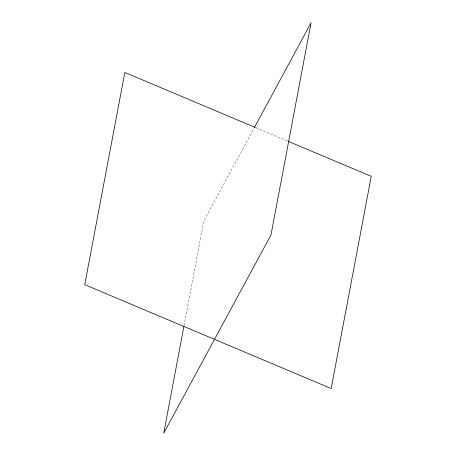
<?xml version="1.0" encoding="UTF-8"?>
<svg xmlns="http://www.w3.org/2000/svg" width="456" height="456" viewBox="0 0 456 456"><rect width="100%" height="100%" fill="white"/><g stroke="black" fill="none" stroke-linecap="round" stroke-linejoin="round"><path stroke-width="0.34" stroke-dasharray="2.28 1.71" d="M184.036 325.709L203.821 221.006L253.889 128.467M255.913 127.726L288.027 141.263"/><path stroke-width="0.68" d="M183.905 326.405L163.727 433.2L270.972 234.994L311.072 22.8L254.231 127.845M255.257 127.446L124.836 72.47L84.742 284.664L331.164 388.54L371.258 176.347L288.682 141.537"/></g></svg>
